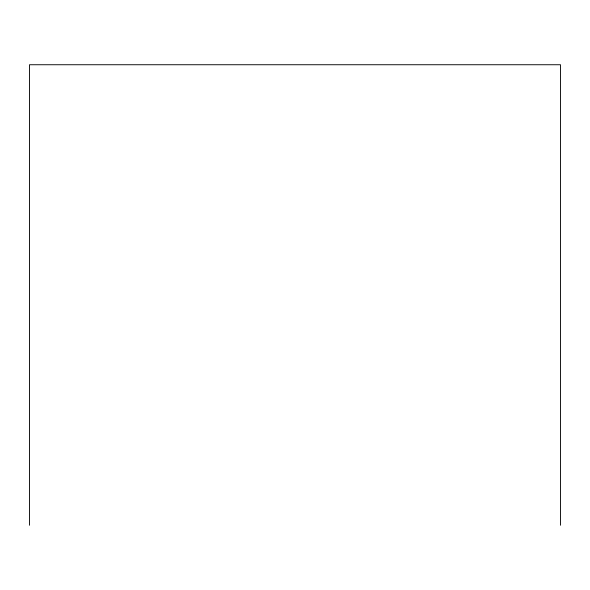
<?xml version="1.0" encoding="UTF-8"?>
<svg xmlns="http://www.w3.org/2000/svg" width="590" height="590" viewBox="0 0 590 590"><rect width="100%" height="100%" fill="white"/><g stroke="black" fill="none" stroke-linecap="round" stroke-linejoin="round"><path stroke-width="0.89" d="M560.5 525.262L560.5 64.738L29.5 64.738L29.5 525.262"/></g></svg>
